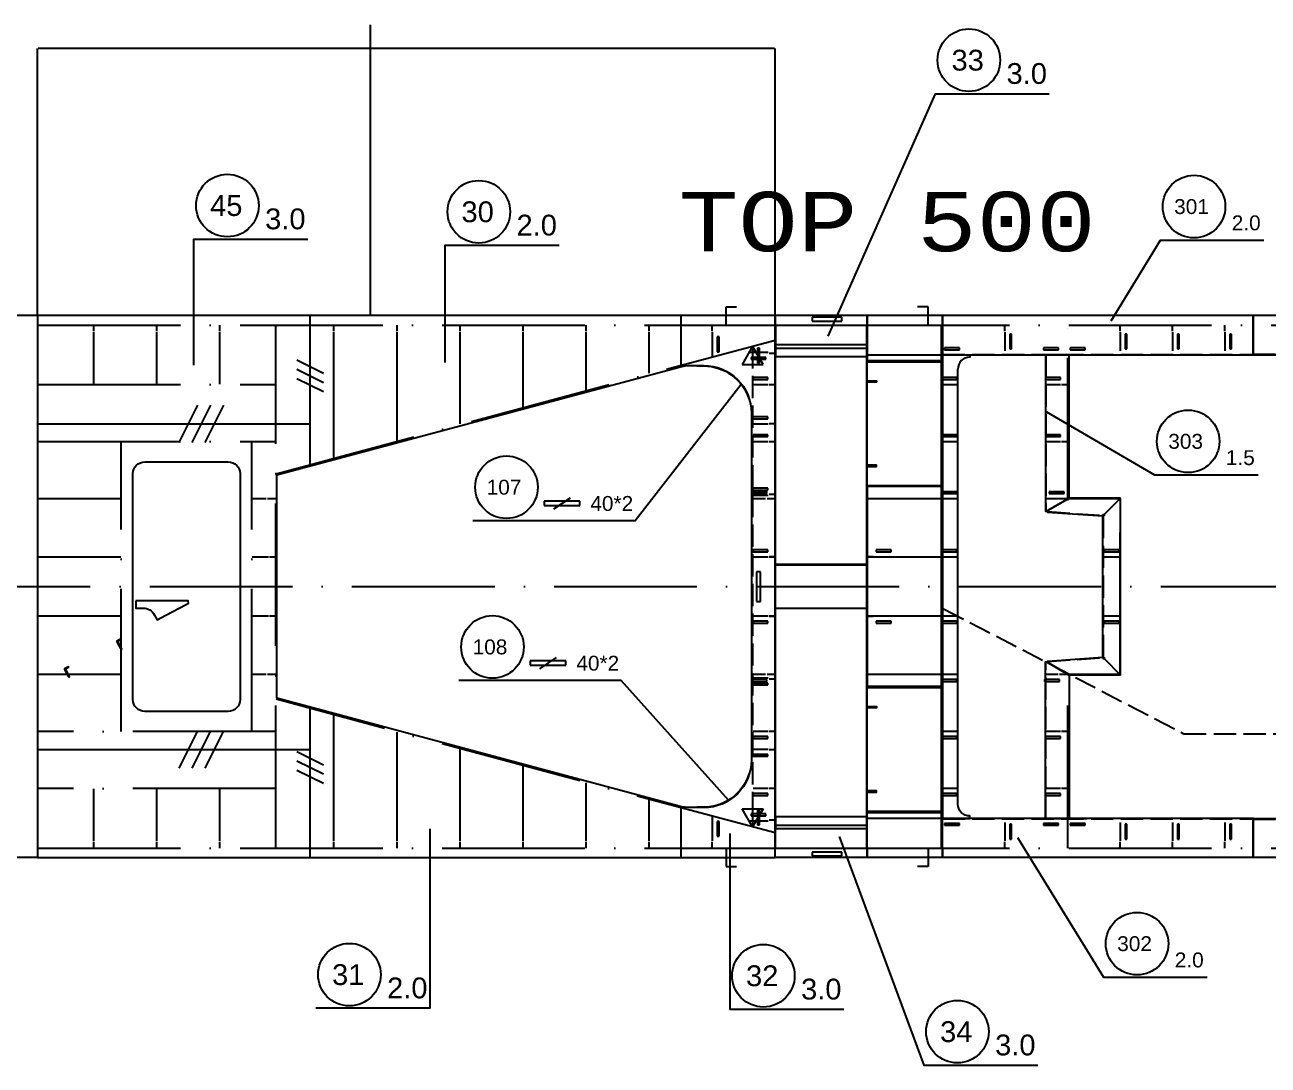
# Model space of a CAD drawing. Header units: inches. Extents: x -15552 to 42302, y -14825 to 18289.
# Drawn here: x -7043 to -1815, y 13913 to 18289 of the extents above; entities that cross this region are included whole.
import ezdxf

# ---------------------------------------------------------------- set-up
doc = ezdxf.new("R2010")
doc.units = ezdxf.units.IN
doc.header["$MEASUREMENT"] = 0
for name, pattern in [('Dashed', [10, 7.5, -2.5]), ('Dashed_dotted', [34, 24, -5, 0, -5]), ('Short_dashed', [5, 3.75, -1.25])]:
    doc.linetypes.add(name, pattern=pattern)
doc.layers.get('0').update_dxf_attribs({"linetype": 'CONTINUOUS'})
doc.layers.get('Defpoints').update_dxf_attribs({"linetype": 'CONTINUOUS'})
doc.styles.add('Style_ARIAL', font='ARIAL')
doc.styles.add('Style_Courier_New', font='Courier New')
doc.dimstyles.new('ISO-25', dxfattribs={"dimtxt": 2.5, "dimasz": 2.5, "dimexe": 0.18, "dimexo": 0.625, "dimgap": 0.09, "dimtad": 1, "dimtih": 1, "dimtoh": 1, "dimdec": 4, "dimzin": 0, "dimdsep": 46, "dimtxsty": 'STANDARD', "dimcen": 0.09, "dimdle": 0.38, "dimadec": 0, "dimazin": 0, "dimtfac": 1, "dimtdec": 4, "dimtofl": 0, "dimtmove": 0, "dimatfit": 3, "dimfxl": 1, "dimtolj": 1, "dimtzin": 0, "dimarcsym": 0})

# ---------------------------------------------------------------- blocks, each defined once
blk = doc.blocks.new('*D0')
at = {"color": 0, "lineweight": -2, "ltscale": 25}
for p, q in [((-6990.050595, 17066.339448), (-7484.547211, 17066.339448)), ((-7484.367211, 17063.839448), (-7484.367211, 15927.679677)), ((-7484.367211, 14788.839906), (-7484.367211, 15924.999677)), ((-6990.050595, 14786.339906), (-7484.547211, 14786.339906))]:
    blk.add_line(p, q, dxfattribs=at)
at = {"color": 0}
for points in [[(-7483.950544, 17063.839448), (-7484.783878, 17063.839448), (-7484.367211, 17066.339448)], [(-7484.783878, 14788.839906), (-7483.950544, 14788.839906), (-7484.367211, 14786.339906)]]:
    blk.add_solid(points, dxfattribs=at)
at = {"layer": 'Defpoints', "color": 0}
for p in [(-7484.367211, 17066.339448), (-6989.425595, 17066.339448), (-6989.425595, 14786.339906)]:
    blk.add_point(p, dxfattribs=at)
at = {"color": 0, "insert": (-7484.367211, 15926.339677), "char_height": 2.5, "attachment_point": 5}
blk.add_mtext('\\A1;2279.9995', dxfattribs=at)
blk = doc.blocks.new('*D1')
at = {"color": 0, "lineweight": -2, "ltscale": 25}
for p, q in [((-6989.425595, 17066.964448), (-6989.425595, 18189.531228)), ((-3890.425656, 18189.351228), (-6986.925595, 18189.351228)), ((-3887.925656, 17066.964448), (-3887.925656, 18189.531228))]:
    blk.add_line(p, q, dxfattribs=at)
at = {"color": 0}
for points in [[(-6986.925595, 18189.767895), (-6986.925595, 18188.934561), (-6989.425595, 18189.351228)], [(-3890.425656, 18188.934561), (-3890.425656, 18189.767895), (-3887.925656, 18189.351228)]]:
    blk.add_solid(points, dxfattribs=at)
at = {"layer": 'Defpoints', "color": 0}
for p in [(-6989.425595, 18189.351228), (-6989.425595, 17066.339448), (-3887.925656, 17066.339448)]:
    blk.add_point(p, dxfattribs=at)
at = {"color": 0, "insert": (-5438.675625, 18190.691228), "char_height": 2.5, "attachment_point": 5}
blk.add_mtext('\\A1;3101.4999', dxfattribs=at)

msp = doc.modelspace()

# ---------------------------------------------------------------- linework, layer by layer
at = {"color": 7, "ltscale": 25}
msp.add_line((-5589.425595, 17066.339448), (-5589.425595, 18289.351228), dxfattribs=at)
at = {"color": 1, "ltscale": 25}
for p, q in [((-4094.217618, 17026.927522), (-4094.217618, 17103.248933)), ((-4094.217618, 17103.248933), (-4050.186093, 17103.248933)), ((-3245.133908, 17103.248933), (-3289.165433, 17103.248933)), ((-3245.133908, 17026.927522), (-3245.133908, 17103.248933)), ((-3607.175763, 17059.152558), (-3732.175763, 17059.152558)), ((-3732.175763, 17059.152558), (-3732.175763, 17043.527558)), ((-3732.175763, 17043.527558), (-3607.175763, 17043.527558)), ((-3607.175763, 17043.527558), (-3607.175763, 17059.152558)), ((-4152.925809, 17026.340058), (-3186.425717, 17026.340058)), ((-3982.925732, 16937.417939), (-4026.957257, 16861.098054)), ((-3938.894589, 16861.098054), (-3982.925732, 16937.417939)), ((-4026.957257, 16861.098054), (-3938.894589, 16861.098054)), ((-4708.787472, 16285.689119), (-4859.080823, 16285.689119)), ((-4859.080823, 16285.689119), (-4859.080823, 16266.902497)), ((-4859.080823, 16266.902497), (-4708.787472, 16266.902497)), ((-4819.159253, 16252.812532), (-4748.709042, 16299.779084)), ((-4708.787472, 16266.902497), (-4708.787472, 16285.689119)), ((-3950.113232, 15988.840058), (-3965.738232, 15988.840058)), ((-3965.738232, 15988.840058), (-3965.738232, 15863.840058)), ((-3950.113232, 15863.840058), (-3950.113232, 15988.840058)), ((-3965.738232, 15863.840058), (-3950.113232, 15863.840058)), ((-6652.892048, 15696.192506), (-6654.660733, 15695.258668)), ((-6654.660733, 15695.258668), (-6652.892048, 15696.192506)), ((-6654.660733, 15695.258668), (-6652.793057, 15691.721681)), ((-6652.793057, 15691.721681), (-6654.660733, 15695.258668)), ((-6651.024373, 15692.655519), (-6652.892048, 15696.192506)), ((-6652.892048, 15696.192506), (-6651.024373, 15692.655519)), ((-6651.024373, 15692.655519), (-6652.793057, 15691.721681)), ((-6652.793057, 15691.721681), (-6651.024373, 15692.655519)), ((-6652.793057, 15691.721681), (-6639.252408, 15666.076997)), ((-6639.252408, 15666.076997), (-6652.793057, 15691.721681)), ((-6637.483914, 15667.010835), (-6651.024373, 15692.655519)), ((-6651.024373, 15692.655519), (-6637.483914, 15667.010835)), ((-6639.252408, 15666.076997), (-6637.483914, 15667.010835)), ((-6637.483914, 15667.010835), (-6639.252408, 15666.076997)), ((-6639.252408, 15666.076997), (-6636.918004, 15661.655763)), ((-6636.918004, 15661.655763), (-6639.252408, 15666.076997)), ((-6635.14951, 15662.589601), (-6637.483914, 15667.010835)), ((-6637.483914, 15667.010835), (-6635.14951, 15662.589601)), ((-6636.918004, 15661.655763), (-6635.14951, 15662.589601)), ((-6635.14951, 15662.589601), (-6636.918004, 15661.655763)), ((-6872.838338, 15579.754213), (-6874.605496, 15578.817323)), ((-6874.605496, 15578.817323), (-6872.838338, 15579.754213)), ((-6874.605496, 15578.817323), (-6872.73248, 15575.283387)), ((-6872.73248, 15575.283387), (-6874.605496, 15578.817323)), ((-6870.965321, 15576.220277), (-6872.838338, 15579.754213)), ((-6872.838338, 15579.754213), (-6870.965321, 15576.220277)), ((-4767.662747, 15613.832429), (-4917.956097, 15613.832429)), ((-4917.956097, 15613.832429), (-4917.956097, 15595.045808)), ((-4917.956097, 15595.045808), (-4767.662747, 15595.045808)), ((-4878.034527, 15580.955842), (-4807.584317, 15627.922395)), ((-4767.662747, 15595.045808), (-4767.662747, 15613.832429)), ((-6870.965321, 15576.220277), (-6872.73248, 15575.283387)), ((-6872.73248, 15575.283387), (-6870.965321, 15576.220277)), ((-6872.73248, 15575.283387), (-6859.151967, 15549.660066)), ((-6859.151967, 15549.660066), (-6872.73248, 15575.283387)), ((-6857.384808, 15550.596192), (-6870.965321, 15576.220277)), ((-6870.965321, 15576.220277), (-6857.384808, 15550.596192)), ((-6859.151967, 15549.660066), (-6857.384808, 15550.596192)), ((-6857.384808, 15550.596192), (-6859.151967, 15549.660066)), ((-6859.151967, 15549.660066), (-6856.810506, 15545.241883)), ((-6856.810506, 15545.241883), (-6859.151967, 15549.660066)), ((-6855.043538, 15546.178773), (-6857.384808, 15550.596192)), ((-6857.384808, 15550.596192), (-6855.043538, 15546.178773)), ((-6856.810506, 15545.241883), (-6855.043538, 15546.178773)), ((-6855.043538, 15546.178773), (-6856.810506, 15545.241883)), ((-3982.925732, 14915.259889), (-4026.957257, 14991.5813)), ((-4026.957257, 14991.5813), (-3938.894589, 14991.5813)), ((-3938.894589, 14991.5813), (-3982.925732, 14915.259889)), ((-4152.925809, 14826.339296), (-3186.425717, 14826.339296)), ((-4094.217618, 14825.752595), (-4094.217618, 14749.431184)), ((-3607.175763, 14809.151796), (-3732.175763, 14809.151796)), ((-3732.175763, 14809.151796), (-3732.175763, 14793.526796)), ((-3732.175763, 14793.526796), (-3607.175763, 14793.526796)), ((-3607.175763, 14793.526796), (-3607.175763, 14809.151796)), ((-3245.133908, 14825.753358), (-3245.133908, 14749.431947)), ((-4094.217618, 14749.431184), (-4050.186093, 14749.431184)), ((-3245.133908, 14749.431947), (-3289.165051, 14749.431947))]:
    msp.add_line(p, q, dxfattribs=at)
at = {"color": 3, "ltscale": 25}
for p, q in [((-6989.425595, 17066.339448), (-6989.425595, 14786.339906)), ((-3887.925656, 17066.339448), (-6989.425595, 17066.339448)), ((-5842.92577, 16433.85196), (-5842.92577, 17066.339448)), ((-4282.925732, 16851.64676), (-4282.925732, 17066.339448)), ((-3887.925656, 14786.339906), (-3887.925656, 17066.339448)), ((-3501.42587, 17066.339448), (-3887.925656, 17066.339448)), ((-3501.42587, 17066.339448), (-3501.42587, 16876.340058)), ((-3184.925778, 17066.339448), (-3501.42587, 17066.339448)), ((-3184.925778, 17066.339448), (-3184.925778, 16907.339814)), ((-1877.925809, 17066.339448), (-3184.925778, 17066.339448)), ((-1877.925809, 17066.339448), (-1877.925809, 16908.339265)), ((-1457.926114, 17066.339448), (-1877.925809, 17066.339448)), ((-1877.925809, 16907.339814), (-1877.925809, 17066.339448)), ((-3887.925656, 14826.339296), (-3887.925656, 17026.340058)), ((-3886.425717, 14826.339296), (-3886.425717, 17026.340058)), ((-3502.925809, 14826.339296), (-3502.925809, 17026.340058)), ((-3501.42587, 14826.339296), (-3501.42587, 17026.340058)), ((-3187.925656, 14826.340058), (-3187.925656, 17026.340058)), ((-3184.925778, 14826.340058), (-3184.925778, 17026.340058)), ((-3913.425763, 16908.340791), (-3887.925656, 16908.340791)), ((-3886.425717, 16929.339936), (-3502.925809, 16929.339936)), ((-3184.925778, 16901.340058), (-3184.925778, 14951.340058)), ((-2651.42587, 16901.340058), (-2746.925671, 16901.340058)), ((-2651.42587, 16298.340181), (-2651.42587, 16901.340058)), ((-5898.624165, 16880.183747), (-5787.227185, 16824.48459)), ((-5898.624165, 16841.19449), (-5787.227185, 16785.495332)), ((-3501.42587, 16876.340058), (-3187.925656, 16876.340058)), ((-3119.925625, 15011.339906), (-3119.925625, 16841.339448)), ((-5898.624165, 16802.205232), (-5787.227185, 16746.506074)), ((-6317.181142, 16689.616731), (-6395.459111, 16533.060029)), ((-6262.386639, 16689.616731), (-6340.664418, 16533.060029)), ((-6207.592137, 16689.616731), (-6285.869916, 16533.060029)), ((-6989.425595, 16611.339143), (-5842.92577, 16611.339143)), ((-3887.925656, 16611.339143), (-3913.425763, 16611.339143)), ((-3887.925656, 16314.342073), (-3913.425763, 16314.342073)), ((-3501.42587, 16347.339204), (-3501.42587, 15505.339387)), ((-3187.925656, 16347.339204), (-3501.42587, 16347.339204)), ((-3187.925656, 15505.339387), (-3187.925656, 16347.339204)), ((-3187.925656, 15506.339601), (-3187.925656, 16346.339753)), ((-2746.925671, 16243.202546), (-2651.42587, 16298.340181)), ((-2651.42587, 16298.340181), (-2742.111142, 16245.981172)), ((-2435.92561, 16298.340181), (-2651.42587, 16298.340181)), ((-2505.318387, 16228.94626), (-2435.92561, 16298.340181)), ((-2435.92561, 16298.340181), (-2504.925854, 16229.339936)), ((-2435.92561, 15554.339936), (-2435.92561, 16298.340181)), ((-2742.111142, 16245.981172), (-2742.095502, 16245.981172)), ((-2510.52583, 16229.321626), (-2505.318387, 16228.94626)), ((-2504.925854, 16229.339936), (-2504.925854, 16223.340181)), ((-3887.925656, 16051.340058), (-3913.425763, 16051.340058)), ((-3475.925763, 16051.340058), (-3501.42587, 16051.340058)), ((-3913.425763, 15801.339296), (-3887.925656, 15801.339296)), ((-3501.42587, 15801.339296), (-3475.925763, 15801.339296)), ((-2746.925671, 15609.476808), (-2651.42587, 15554.339173)), ((-2742.111142, 15606.697419), (-2742.095502, 15606.698945)), ((-2651.42587, 15554.339173), (-2742.111142, 15606.697419)), ((-2510.52583, 15623.357728), (-2505.318387, 15623.732331)), ((-2505.318387, 15623.732331), (-2435.92561, 15554.339173)), ((-2504.925854, 15629.339936), (-2504.925854, 15623.340181)), ((-2504.925854, 15623.340181), (-2435.92561, 15554.339936)), ((-3913.425763, 15538.337281), (-3887.925656, 15538.337281)), ((-2435.92561, 15554.339173), (-2651.42587, 15554.339173)), ((-2651.42587, 15554.339173), (-2651.42587, 14951.339296)), ((-3501.42587, 15505.339387), (-3187.925656, 15505.339387)), ((-5842.92577, 14786.339906), (-5842.92577, 15418.826631)), ((-6317.181142, 15319.617036), (-6395.459111, 15163.06186)), ((-6262.386639, 15319.617036), (-6340.664418, 15163.06186)), ((-6207.592137, 15319.617036), (-6285.869916, 15163.06186)), ((-6989.425595, 15241.339448), (-5842.92577, 15241.339448)), ((-5898.624165, 15232.670167), (-5787.227185, 15176.971772)), ((-3913.425763, 15241.339448), (-3887.925656, 15241.339448)), ((-5898.624165, 15193.681672), (-5787.227185, 15137.983277)), ((-5898.624165, 15154.692414), (-5787.227185, 15098.99402)), ((-4282.925732, 14786.339906), (-4282.925732, 15001.033357)), ((-3501.42587, 14786.339906), (-3501.42587, 14976.339296)), ((-3501.42587, 14976.339296), (-3187.925656, 14976.339296)), ((-2651.42587, 14951.339296), (-2746.925671, 14951.339296)), ((-3887.925656, 14944.338563), (-3913.425763, 14944.338563)), ((-3886.425717, 14923.339418), (-3502.925809, 14923.339418)), ((-3184.925778, 14786.339906), (-3184.925778, 14945.340303)), ((-1877.925809, 14945.340303), (-1877.925809, 14786.339906)), ((-1877.925809, 14786.339906), (-1877.925809, 14944.339326)), ((-6989.425595, 14786.339906), (-3887.925656, 14786.339906)), ((-3501.42587, 14786.339906), (-3887.925656, 14786.339906)), ((-3184.925778, 14786.339906), (-3501.42587, 14786.339906)), ((-1877.925809, 14786.339906), (-3184.925778, 14786.339906)), ((-1457.926114, 14786.339906), (-1877.925809, 14786.339906))]:
    msp.add_line(p, q, dxfattribs=at)
at = {"color": 3, "linetype": 'Dashed_dotted', "ltscale": 25}
for p, q in [((-6987.925656, 14786.339906), (-6987.925656, 17066.339448)), ((-6987.925656, 17026.340058), (-3886.425717, 17026.340058)), ((-6752.925618, 17000.83957), (-6752.925618, 17026.340058)), ((-6752.925618, 16777.839997), (-6752.925618, 16996.339753)), ((-6487.925656, 17000.83957), (-6487.925656, 17026.340058)), ((-6487.925656, 16777.839997), (-6487.925656, 16996.339753)), ((-6222.925694, 17000.83957), (-6222.925694, 17026.340058)), ((-6222.925694, 16777.839997), (-6222.925694, 16996.339753)), ((-5987.925656, 14826.339296), (-5987.925656, 17026.340058)), ((-5742.92577, 17000.83957), (-5742.92577, 17026.340058)), ((-5742.92577, 16468.396333), (-5742.92577, 16996.339753)), ((-5477.925809, 17000.83957), (-5477.925809, 17026.340058)), ((-5477.925809, 16539.403108), (-5477.925809, 16996.339753)), ((-5212.925656, 17000.83957), (-5212.925656, 17026.340058)), ((-5212.925656, 16610.409883), (-5212.925656, 16996.339753)), ((-4947.925885, 17000.83957), (-4947.925885, 17026.340058)), ((-4947.925885, 16681.416658), (-4947.925885, 16996.339753)), ((-4682.925732, 17000.83957), (-4682.925732, 17026.340058)), ((-4682.925732, 16752.423432), (-4682.925732, 16996.339753)), ((-4417.92558, 17000.83957), (-4417.92558, 17026.340058)), ((-4417.92558, 16823.430207), (-4417.92558, 16996.339753)), ((-4152.925809, 17000.83957), (-4152.925809, 17026.340058)), ((-3502.925809, 17026.340058), (512.074344, 17026.340058)), ((-2922.925885, 17000.83957), (-2922.925885, 17026.340058)), ((-2657.925732, 16288.33957), (-2657.925732, 17026.340058)), ((-2437.925656, 17000.83957), (-2437.925656, 17026.340058)), ((-2217.925961, 17000.83957), (-2217.925961, 17026.340058)), ((-1997.925503, 17000.83957), (-1997.925503, 17026.340058)), ((-5986.425717, 16400.580171), (-3887.925656, 16962.874177)), ((-3501.42587, 16901.340058), (-3187.925656, 16901.340058)), ((-6987.925656, 16776.340058), (-5987.925656, 16776.340058)), ((-3913.425763, 16776.340058), (-3887.925656, 16776.340058)), ((-2683.425839, 16776.340058), (-2657.925732, 16776.340058)), ((-6987.925656, 16536.339143), (-5987.925656, 16536.339143)), ((-6637.925656, 15316.339448), (-6637.925656, 16536.339143)), ((-6087.925656, 15316.339448), (-6087.925656, 16536.339143)), ((-3913.425763, 16536.339143), (-3887.925656, 16536.339143)), ((-2683.425839, 16536.339143), (-2657.925732, 16536.339143)), ((-6987.925656, 16296.339753), (-6639.425595, 16296.339753)), ((-6086.425717, 16296.339753), (-6027.925618, 16296.339753)), ((-6021.925671, 16296.339753), (-5987.925656, 16296.339753)), ((-3921.925671, 16296.339753), (-3887.925656, 16296.339753)), ((-3501.42587, 16296.339753), (-3187.925656, 16296.339753)), ((-2656.425793, 16296.339753), (-2437.925656, 16296.339753)), ((-2437.925656, 15554.339173), (-2437.925656, 16298.340181)), ((-6987.925656, 16051.340058), (-6639.425595, 16051.340058)), ((-6086.425717, 16051.340058), (-6017.92577, 16051.340058)), ((-6013.425763, 16051.340058), (-5987.925656, 16051.340058)), ((-3913.425763, 16051.340058), (-3887.925656, 16051.340058)), ((-3501.42587, 16051.340058), (-3187.925656, 16051.340058)), ((-6639.425595, 15801.339296), (-6987.925656, 15801.339296)), ((-6017.92577, 15801.339296), (-6086.425717, 15801.339296)), ((-5987.925656, 15801.339296), (-6013.425763, 15801.339296)), ((-3887.925656, 15801.339296), (-3913.425763, 15801.339296)), ((-3187.925656, 15801.339296), (-3501.42587, 15801.339296)), ((-6639.425595, 15556.339601), (-6987.925656, 15556.339601)), ((-6027.925618, 15556.339601), (-6086.425717, 15556.339601)), ((-5987.925656, 15556.339601), (-6021.925671, 15556.339601)), ((-3887.925656, 15556.339601), (-3921.925671, 15556.339601)), ((-3187.925656, 15556.339601), (-3501.42587, 15556.339601)), ((-2657.925732, 15556.339601), (-2691.925748, 15556.339601)), ((-2657.925732, 14826.339296), (-2657.925732, 15561.339906)), ((-2437.925656, 15556.339601), (-2656.425793, 15556.339601)), ((-3887.925656, 14889.804414), (-5986.425717, 15452.099183)), ((-5742.92577, 14856.339601), (-5742.92577, 15384.283021)), ((-5987.925656, 15316.339448), (-6987.925656, 15316.339448)), ((-3887.925656, 15316.339448), (-3913.425763, 15316.339448)), ((-2657.925732, 15316.339448), (-2683.425839, 15316.339448)), ((-5477.925809, 14856.339601), (-5477.925809, 15313.276246)), ((-5212.925656, 14856.339601), (-5212.925656, 15242.268708)), ((-4947.925885, 14856.339601), (-4947.925885, 15171.261933)), ((-5987.925656, 15076.339296), (-6987.925656, 15076.339296)), ((-6752.925618, 14856.339601), (-6752.925618, 15074.839357)), ((-6487.925656, 14856.339601), (-6487.925656, 15074.839357)), ((-6222.925694, 14856.339601), (-6222.925694, 15074.839357)), ((-4682.925732, 14856.339601), (-4682.925732, 15100.255159)), ((-3887.925656, 15076.339296), (-3913.425763, 15076.339296)), ((-2657.925732, 15076.339296), (-2683.425839, 15076.339296)), ((-4417.92558, 14856.339601), (-4417.92558, 15029.248384)), ((-3187.925656, 14951.340058), (-3501.42587, 14951.340058)), ((-6752.925618, 14826.339296), (-6752.925618, 14851.839784)), ((-6487.925656, 14826.339296), (-6487.925656, 14851.839784)), ((-6222.925694, 14826.339296), (-6222.925694, 14851.839784)), ((-5742.92577, 14826.339296), (-5742.92577, 14851.839784)), ((-5477.925809, 14826.339296), (-5477.925809, 14851.839784)), ((-5212.925656, 14826.339296), (-5212.925656, 14851.839784)), ((-4947.925885, 14826.339296), (-4947.925885, 14851.839784)), ((-4682.925732, 14826.339296), (-4682.925732, 14851.839784)), ((-4417.92558, 14826.339296), (-4417.92558, 14851.839784)), ((-4152.925809, 14826.339296), (-4152.925809, 14851.839784)), ((-2922.925885, 14826.339296), (-2922.925885, 14851.839784)), ((-2437.925656, 14826.339296), (-2437.925656, 14851.839784)), ((-2217.925961, 14826.339296), (-2217.925961, 14851.839784)), ((-1997.925503, 14826.339296), (-1997.925503, 14851.839784)), ((-6987.925656, 14826.339296), (-3886.425717, 14826.339296)), ((-3502.925809, 14826.339296), (512.074344, 14826.339296))]:
    msp.add_line(p, q, dxfattribs=at)
at = {"color": 2, "linetype": 'Dashed', "ltscale": 25}
for p, q in [((-4152.925809, 16996.339753), (-4152.925809, 16894.339326)), ((-2922.925885, 16996.339753), (-2922.925885, 16918.339875)), ((-2437.925656, 16996.339753), (-2437.925656, 16918.339875)), ((-2217.925961, 16996.339753), (-2217.925961, 16918.339875)), ((-1997.925503, 16996.339753), (-1997.925503, 16918.339875)), ((-3982.925732, 16937.439302), (-3982.925732, 16857.438996)), ((-3184.925778, 16901.340058), (-3104.925854, 16901.340058)), ((-2768.025906, 16901.340058), (-2688.025983, 16901.340058)), ((-2656.425793, 16901.340058), (-2576.42587, 16901.340058)), ((-3980.925686, 16776.340058), (-3917.92558, 16776.340058)), ((-3184.925778, 16776.340058), (-3124.925931, 16776.340058)), ((-2750.925763, 16776.340058), (-2687.925656, 16776.340058)), ((-3980.925686, 16536.339143), (-3917.92558, 16536.339143)), ((-3184.925778, 16536.340669), (-3124.925931, 16536.340669)), ((-2750.925763, 16536.339143), (-2687.925656, 16536.339143)), ((-3980.925686, 16296.339753), (-3927.925809, 16296.339753)), ((-3184.925778, 16296.339753), (-3124.925931, 16296.339753)), ((-2749.925931, 16296.339753), (-2657.925732, 16296.339753)), ((-3980.925686, 16051.340058), (-3917.92558, 16051.340058)), ((-3184.925778, 16051.340058), (-3124.925931, 16051.340058)), ((-2508.925946, 16051.340058), (-2437.925656, 16051.340058)), ((-3917.92558, 15801.339296), (-3980.925686, 15801.339296)), ((-3124.925931, 15801.340058), (-3184.925778, 15801.340058)), ((-2437.925656, 15801.340058), (-2508.925946, 15801.340058)), ((-3927.925809, 15556.339601), (-3980.925686, 15556.339601)), ((-3124.925931, 15556.340364), (-3184.925778, 15556.340364)), ((-2697.925885, 15556.339601), (-2749.925931, 15556.339601)), ((-3917.92558, 15316.339448), (-3980.925686, 15316.339448)), ((-3124.925931, 15316.340211), (-3184.925778, 15316.340211)), ((-2687.925656, 15316.339448), (-2750.925763, 15316.339448)), ((-3917.92558, 15076.339296), (-3980.925686, 15076.339296)), ((-3124.925931, 15076.340058), (-3184.925778, 15076.340058)), ((-2687.925656, 15076.339296), (-2750.925763, 15076.339296)), ((-4152.925809, 14958.339265), (-4152.925809, 14856.339601)), ((-3982.925732, 14995.239595), (-3982.925732, 14915.239289)), ((-3184.925778, 14951.340058), (-3104.925854, 14951.340058)), ((-2768.025906, 14951.340058), (-2688.025983, 14951.340058)), ((-2656.425793, 14951.340058), (-2576.42587, 14951.340058)), ((-2922.925885, 14934.339479), (-2922.925885, 14856.339601)), ((-2437.925656, 14934.339479), (-2437.925656, 14856.339601)), ((-2217.925961, 14934.339479), (-2217.925961, 14856.339601)), ((-1997.925503, 14934.339479), (-1997.925503, 14856.339601))]:
    msp.add_line(p, q, dxfattribs=at)
at = {"color": 2, "ltscale": 25}
for p, q in [((-4124.011929, 16976.649812), (-4131.839688, 16976.649812)), ((-4131.839688, 16976.649812), (-4131.839688, 16914.027742)), ((-4124.011929, 16914.027742), (-4124.011929, 16976.649812)), ((-2894.012005, 16988.650849), (-2901.839764, 16988.650849)), ((-2901.839764, 16988.650849), (-2901.839764, 16926.028779)), ((-2894.012005, 16926.028779), (-2894.012005, 16988.650849)), ((-2409.011777, 16988.650849), (-2416.839535, 16988.650849)), ((-2416.839535, 16988.650849), (-2416.839535, 16926.028779)), ((-2409.011777, 16926.028779), (-2409.011777, 16988.650849)), ((-2189.012082, 16988.650849), (-2196.839841, 16988.650849)), ((-2196.839841, 16988.650849), (-2196.839841, 16926.028779)), ((-2189.012082, 16926.028779), (-2189.012082, 16988.650849)), ((-1969.011624, 16988.650849), (-1976.839383, 16988.650849)), ((-1976.839383, 16988.650849), (-1976.839383, 16926.028779)), ((-1969.011624, 16926.028779), (-1969.011624, 16988.650849)), ((-4131.839688, 16914.027742), (-4124.011929, 16914.027742)), ((-3918.025906, 16911.339143), (-3998.02583, 16911.339143)), ((-3989.337094, 16890.253022), (-3989.337094, 16882.425264)), ((-3926.714642, 16890.253022), (-3989.337094, 16890.253022)), ((-3954.011853, 16928.750947), (-3961.839612, 16928.750947)), ((-3961.839612, 16928.750947), (-3961.839612, 16866.128877)), ((-3954.011853, 16866.128877), (-3954.011853, 16928.750947)), ((-3926.714642, 16882.425264), (-3926.714642, 16890.253022)), ((-3113.614209, 16930.253938), (-3176.236661, 16930.253938)), ((-3176.236661, 16930.253938), (-3176.236661, 16922.426179)), ((-3176.236661, 16922.426179), (-3113.614209, 16922.426179)), ((-3113.614209, 16922.426179), (-3113.614209, 16930.253938)), ((-2901.839764, 16926.028779), (-2894.012005, 16926.028779)), ((-2696.714337, 16930.253938), (-2759.336789, 16930.253938)), ((-2759.336789, 16930.253938), (-2759.336789, 16922.426179)), ((-2759.336789, 16922.426179), (-2696.714337, 16922.426179)), ((-2696.714337, 16922.426179), (-2696.714337, 16930.253938)), ((-2585.114224, 16930.253938), (-2647.736676, 16930.253938)), ((-2647.736676, 16930.253938), (-2647.736676, 16922.426179)), ((-2647.736676, 16922.426179), (-2585.114224, 16922.426179)), ((-2585.114224, 16922.426179), (-2585.114224, 16930.253938)), ((-2416.839535, 16926.028779), (-2409.011777, 16926.028779)), ((-2196.839841, 16926.028779), (-2189.012082, 16926.028779)), ((-1976.839383, 16926.028779), (-1969.011624, 16926.028779)), ((-3989.337094, 16882.425264), (-3926.714642, 16882.425264)), ((-3961.839612, 16866.128877), (-3954.011853, 16866.128877)), ((-3918.114407, 16805.253938), (-3980.736859, 16805.253938)), ((-3980.736859, 16805.253938), (-3980.736859, 16797.426179)), ((-3980.736859, 16797.426179), (-3918.114407, 16797.426179)), ((-3918.114407, 16797.426179), (-3918.114407, 16805.253938)), ((-3124.61427, 16805.253938), (-3187.236722, 16805.253938)), ((-3187.236722, 16805.253938), (-3187.236722, 16797.426179)), ((-3187.236722, 16797.426179), (-3124.61427, 16797.426179)), ((-3123.614438, 16805.253938), (-3186.236889, 16805.253938)), ((-3186.236889, 16805.253938), (-3186.236889, 16797.426179)), ((-3186.236889, 16797.426179), (-3123.614438, 16797.426179)), ((-3124.61427, 16797.426179), (-3124.61427, 16805.253938)), ((-3123.614438, 16797.426179), (-3123.614438, 16805.253938)), ((-2688.114483, 16805.253938), (-2750.736935, 16805.253938)), ((-2750.736935, 16805.253938), (-2750.736935, 16797.426179)), ((-2750.736935, 16797.426179), (-2688.114483, 16797.426179)), ((-2688.114483, 16797.426179), (-2688.114483, 16805.253938)), ((-3184.925778, 16776.340058), (-3126.925595, 16776.340058)), ((-3919.114239, 16640.253022), (-3981.736691, 16640.253022)), ((-3981.736691, 16640.253022), (-3981.736691, 16632.425264)), ((-3981.736691, 16632.425264), (-3919.114239, 16632.425264)), ((-3919.114239, 16632.425264), (-3919.114239, 16640.253022)), ((-3982.925732, 16611.339143), (-3917.92558, 16611.339143)), ((-3918.114407, 16565.253022), (-3980.736859, 16565.253022)), ((-3980.736859, 16565.253022), (-3980.736859, 16557.425264)), ((-3980.736859, 16557.425264), (-3918.114407, 16557.425264)), ((-3918.114407, 16557.425264), (-3918.114407, 16565.253022)), ((-3123.614438, 16565.254548), (-3186.236889, 16565.254548)), ((-3186.236889, 16565.254548), (-3186.236889, 16557.426789)), ((-3186.236889, 16557.426789), (-3123.614438, 16557.426789)), ((-3123.614438, 16557.426789), (-3123.614438, 16565.254548)), ((-2688.114483, 16565.253022), (-2750.736935, 16565.253022)), ((-2750.736935, 16565.253022), (-2750.736935, 16557.425264)), ((-2750.736935, 16557.425264), (-2688.114483, 16557.425264)), ((-2688.114483, 16557.425264), (-2688.114483, 16565.253022)), ((-3923.114331, 16325.253633), (-3985.736783, 16325.253633)), ((-3985.736783, 16325.253633), (-3985.736783, 16317.425874)), ((-3985.736783, 16317.425874), (-3923.114331, 16317.425874)), ((-3982.925732, 16311.339143), (-3917.933209, 16311.339143)), ((-3919.118436, 16340.253022), (-3981.740887, 16340.253022)), ((-3981.740887, 16340.253022), (-3981.740887, 16332.425264)), ((-3981.740887, 16332.425264), (-3919.118436, 16332.425264)), ((-3923.114331, 16317.425874), (-3923.114331, 16325.253633)), ((-3919.118436, 16332.425264), (-3919.118436, 16340.253022)), ((-3124.61427, 16325.253633), (-3187.236722, 16325.253633)), ((-3187.236722, 16325.253633), (-3187.236722, 16317.425874)), ((-3187.236722, 16317.425874), (-3124.61427, 16317.425874)), ((-3123.614438, 16325.253633), (-3186.236889, 16325.253633)), ((-3186.236889, 16325.253633), (-3186.236889, 16317.425874)), ((-3186.236889, 16317.425874), (-3123.614438, 16317.425874)), ((-3124.61427, 16317.425874), (-3124.61427, 16325.253633)), ((-3123.614438, 16317.425874), (-3123.614438, 16325.253633)), ((-2672.614224, 16325.253633), (-2735.236676, 16325.253633)), ((-2735.236676, 16325.253633), (-2735.236676, 16317.425874)), ((-2735.236676, 16317.425874), (-2672.614224, 16317.425874)), ((-2672.614224, 16317.425874), (-2672.614224, 16325.253633)), ((-3184.925778, 16296.339753), (-3126.925595, 16296.339753)), ((-3982.925732, 16051.340058), (-3917.92558, 16051.340058)), ((-3919.114239, 16080.253938), (-3981.736691, 16080.253938)), ((-3981.736691, 16080.253938), (-3981.736691, 16072.426179)), ((-3981.736691, 16072.426179), (-3919.114239, 16072.426179)), ((-3918.114407, 16080.253938), (-3980.736859, 16080.253938)), ((-3980.736859, 16080.253938), (-3980.736859, 16072.426179)), ((-3980.736859, 16072.426179), (-3918.114407, 16072.426179)), ((-3919.114239, 16072.426179), (-3919.114239, 16080.253938)), ((-3918.114407, 16072.426179), (-3918.114407, 16080.253938)), ((-3471.425564, 16051.340058), (-3391.425641, 16051.340058)), ((-3400.114377, 16080.253938), (-3462.736828, 16080.253938)), ((-3462.736828, 16080.253938), (-3462.736828, 16072.426179)), ((-3462.736828, 16072.426179), (-3400.114377, 16072.426179)), ((-3400.114377, 16072.426179), (-3400.114377, 16080.253938)), ((-3123.614438, 16080.253938), (-3186.236889, 16080.253938)), ((-3186.236889, 16080.253938), (-3186.236889, 16072.426179)), ((-3186.236889, 16072.426179), (-3123.614438, 16072.426179)), ((-3123.614438, 16072.426179), (-3123.614438, 16080.253938)), ((-2442.114194, 16080.253938), (-2504.736645, 16080.253938)), ((-2504.736645, 16080.253938), (-2504.736645, 16072.426179)), ((-2504.736645, 16072.426179), (-2442.114194, 16072.426179)), ((-2442.114194, 16072.426179), (-2442.114194, 16080.253938)), ((-3917.92558, 15801.339296), (-3982.925732, 15801.339296)), ((-3391.425641, 15801.339296), (-3471.425564, 15801.339296)), ((-3981.737073, 15780.253175), (-3981.737073, 15772.425416)), ((-3919.114621, 15780.253175), (-3981.737073, 15780.253175)), ((-3981.737073, 15772.425416), (-3919.114621, 15772.425416)), ((-3980.73724, 15780.253175), (-3980.73724, 15772.425416)), ((-3918.114789, 15780.253175), (-3980.73724, 15780.253175)), ((-3980.73724, 15772.425416), (-3918.114789, 15772.425416)), ((-3919.114621, 15772.425416), (-3919.114621, 15780.253175)), ((-3918.114789, 15772.425416), (-3918.114789, 15780.253175)), ((-3462.73721, 15780.253175), (-3462.73721, 15772.425416)), ((-3400.114758, 15780.253175), (-3462.73721, 15780.253175)), ((-3462.73721, 15772.425416), (-3400.114758, 15772.425416)), ((-3400.114758, 15772.425416), (-3400.114758, 15780.253175)), ((-3186.237271, 15780.253938), (-3186.237271, 15772.426179)), ((-3123.614819, 15780.253938), (-3186.237271, 15780.253938)), ((-3186.237271, 15772.426179), (-3123.614819, 15772.426179)), ((-3123.614819, 15772.426179), (-3123.614819, 15780.253938)), ((-2504.737027, 15780.253938), (-2504.737027, 15772.426179)), ((-2442.114575, 15780.253938), (-2504.737027, 15780.253938)), ((-2504.737027, 15772.426179), (-2442.114575, 15772.426179)), ((-2442.114575, 15772.426179), (-2442.114575, 15780.253938)), ((-3985.737164, 15535.25348), (-3985.737164, 15527.425721)), ((-3923.114712, 15535.25348), (-3985.737164, 15535.25348)), ((-3985.737164, 15527.425721), (-3923.114712, 15527.425721)), ((-3917.933209, 15541.339448), (-3982.925732, 15541.339448)), ((-3923.114712, 15527.425721), (-3923.114712, 15535.25348)), ((-3187.237103, 15535.254243), (-3187.237103, 15527.426484)), ((-3124.614651, 15535.254243), (-3187.237103, 15535.254243)), ((-3187.237103, 15527.426484), (-3124.614651, 15527.426484)), ((-3186.237271, 15535.254243), (-3186.237271, 15527.426484)), ((-3123.614819, 15535.254243), (-3186.237271, 15535.254243)), ((-3186.237271, 15527.426484), (-3123.614819, 15527.426484)), ((-3126.925595, 15556.340364), (-3184.925778, 15556.340364)), ((-3124.614651, 15527.426484), (-3124.614651, 15535.254243)), ((-3123.614819, 15527.426484), (-3123.614819, 15535.254243)), ((-2755.237134, 15535.25348), (-2755.237134, 15527.425721)), ((-2692.614682, 15535.25348), (-2755.237134, 15535.25348)), ((-2755.237134, 15527.425721), (-2692.614682, 15527.425721)), ((-2692.614682, 15527.425721), (-2692.614682, 15535.25348)), ((-3981.740887, 15520.253328), (-3981.740887, 15512.425569)), ((-3919.118436, 15520.253328), (-3981.740887, 15520.253328)), ((-3981.740887, 15512.425569), (-3919.118436, 15512.425569)), ((-3919.118436, 15512.425569), (-3919.118436, 15520.253328)), ((-3980.73724, 15295.253328), (-3980.73724, 15287.425569)), ((-3918.114789, 15295.253328), (-3980.73724, 15295.253328)), ((-3980.73724, 15287.425569), (-3918.114789, 15287.425569)), ((-3918.114789, 15287.425569), (-3918.114789, 15295.253328)), ((-3186.237271, 15295.25409), (-3186.237271, 15287.426332)), ((-3123.614819, 15295.25409), (-3186.237271, 15295.25409)), ((-3186.237271, 15287.426332), (-3123.614819, 15287.426332)), ((-3123.614819, 15287.426332), (-3123.614819, 15295.25409)), ((-2750.737317, 15295.253328), (-2750.737317, 15287.425569)), ((-2688.114865, 15295.253328), (-2750.737317, 15295.253328)), ((-2750.737317, 15287.425569), (-2688.114865, 15287.425569)), ((-2688.114865, 15287.425569), (-2688.114865, 15295.253328)), ((-3917.92558, 15241.339448), (-3982.925732, 15241.339448)), ((-3981.737073, 15220.253328), (-3981.737073, 15212.425569)), ((-3919.114621, 15220.253328), (-3981.737073, 15220.253328)), ((-3981.737073, 15212.425569), (-3919.114621, 15212.425569)), ((-3919.114621, 15212.425569), (-3919.114621, 15220.253328)), ((-3980.73724, 15055.253175), (-3980.73724, 15047.425416)), ((-3918.114789, 15055.253175), (-3980.73724, 15055.253175)), ((-3918.114789, 15047.425416), (-3918.114789, 15055.253175)), ((-3187.237103, 15055.253938), (-3187.237103, 15047.426179)), ((-3124.614651, 15055.253938), (-3187.237103, 15055.253938)), ((-3186.237271, 15055.253938), (-3186.237271, 15047.426179)), ((-3123.614819, 15055.253938), (-3186.237271, 15055.253938)), ((-3126.925595, 15076.340058), (-3184.925778, 15076.340058)), ((-3124.614651, 15047.426179), (-3124.614651, 15055.253938)), ((-3123.614819, 15047.426179), (-3123.614819, 15055.253938)), ((-2750.737317, 15055.253175), (-2750.737317, 15047.425416)), ((-2688.114865, 15055.253175), (-2750.737317, 15055.253175)), ((-2688.114865, 15047.425416), (-2688.114865, 15055.253175)), ((-3980.73724, 15047.425416), (-3918.114789, 15047.425416)), ((-3187.237103, 15047.426179), (-3124.614651, 15047.426179)), ((-3186.237271, 15047.426179), (-3123.614819, 15047.426179)), ((-2750.737317, 15047.425416), (-2688.114865, 15047.425416)), ((-3926.714642, 14970.253328), (-3989.337094, 14970.253328)), ((-3989.337094, 14970.253328), (-3989.337094, 14962.425569)), ((-3989.337094, 14962.425569), (-3926.714642, 14962.425569)), ((-3954.011853, 14986.550477), (-3961.839612, 14986.550477)), ((-3961.839612, 14986.550477), (-3961.839612, 14923.928407)), ((-3954.011853, 14923.928407), (-3954.011853, 14986.550477)), ((-3926.714642, 14962.425569), (-3926.714642, 14970.253328)), ((-4124.011929, 14938.650849), (-4131.839688, 14938.650849)), ((-4131.839688, 14938.650849), (-4131.839688, 14876.028779)), ((-4124.011929, 14876.028779), (-4124.011929, 14938.650849)), ((-3998.02583, 14941.339448), (-3918.025906, 14941.339448)), ((-3961.839612, 14923.928407), (-3954.011853, 14923.928407)), ((-3113.614209, 14930.253938), (-3176.236661, 14930.253938)), ((-3176.236661, 14930.253938), (-3176.236661, 14922.426179)), ((-3176.236661, 14922.426179), (-3113.614209, 14922.426179)), ((-3113.614209, 14922.426179), (-3113.614209, 14930.253938)), ((-2894.012005, 14926.650575), (-2901.839764, 14926.650575)), ((-2901.839764, 14926.650575), (-2901.839764, 14864.028505)), ((-2894.012005, 14864.028505), (-2894.012005, 14926.650575)), ((-2696.714337, 14930.253938), (-2759.336789, 14930.253938)), ((-2759.336789, 14930.253938), (-2759.336789, 14922.426179)), ((-2759.336789, 14922.426179), (-2696.714337, 14922.426179)), ((-2696.714337, 14922.426179), (-2696.714337, 14930.253938)), ((-2585.114224, 14930.253938), (-2647.736676, 14930.253938)), ((-2647.736676, 14930.253938), (-2647.736676, 14922.426179)), ((-2647.736676, 14922.426179), (-2585.114224, 14922.426179)), ((-2585.114224, 14922.426179), (-2585.114224, 14930.253938)), ((-2409.011777, 14926.650575), (-2416.839535, 14926.650575)), ((-2416.839535, 14926.650575), (-2416.839535, 14864.028505)), ((-2409.011777, 14864.028505), (-2409.011777, 14926.650575)), ((-2189.012082, 14926.650575), (-2196.839841, 14926.650575)), ((-2196.839841, 14926.650575), (-2196.839841, 14864.028505)), ((-2189.012082, 14864.028505), (-2189.012082, 14926.650575)), ((-1969.011624, 14926.650575), (-1976.839383, 14926.650575)), ((-1976.839383, 14926.650575), (-1976.839383, 14864.028505)), ((-1969.011624, 14864.028505), (-1969.011624, 14926.650575)), ((-4131.839688, 14876.028779), (-4124.011929, 14876.028779)), ((-2901.839764, 14864.028505), (-2894.012005, 14864.028505)), ((-2416.839535, 14864.028505), (-2409.011777, 14864.028505)), ((-2196.839841, 14864.028505), (-2189.012082, 14864.028505)), ((-1976.839383, 14864.028505), (-1969.011624, 14864.028505))]:
    msp.add_line(p, q, dxfattribs=at)
at = {"color": 1, "linetype": 'Short_dashed', "ltscale": 25}
for p, q in [((-3982.925732, 16937.419465), (-3982.925732, 14915.259889)), ((-3184.925778, 16903.267244), (-1877.925809, 16903.267244)), ((-3184.925778, 14949.412873), (-1877.925809, 14949.412873))]:
    msp.add_line(p, q, dxfattribs=at)
at = {"color": 6, "ltscale": 25}
for p, q in [((-3886.425717, 16943.489411), (-3886.425717, 16894.488862)), ((-3502.925809, 16943.489411), (-3886.425717, 16943.489411)), ((-3502.925809, 16943.489411), (-3502.925809, 16894.488862)), ((-3886.425717, 16894.488862), (-3502.925809, 16894.488862)), ((-3886.425717, 14958.189729), (-3886.425717, 14909.18918)), ((-3502.925809, 14958.189729), (-3886.425717, 14958.189729)), ((-3502.925809, 14958.189729), (-3502.925809, 14909.18918)), ((-3886.425717, 14909.18918), (-3502.925809, 14909.18918))]:
    msp.add_line(p, q, dxfattribs=at)
at = {"color": 3, "linetype": 'Short_dashed', "ltscale": 25}
for p, q in [((-2749.980481, 16901.340058), (-2749.980481, 16243.202546)), ((-1877.925809, 16904.658845), (-1457.926114, 16904.658845)), ((-2742.388089, 16241.917756), (-2510.818036, 16225.25821)), ((-2508.999188, 16223.340181), (-2508.999188, 15629.339936)), ((-2749.980481, 14951.339296), (-2749.980481, 15609.476808)), ((-2742.388089, 15610.760835), (-2510.818036, 15627.420381)), ((-1877.925809, 14948.019746), (-1457.926114, 14948.019746))]:
    msp.add_line(p, q, dxfattribs=at)
at = {"color": 1, "linetype": 'Dashed_dotted', "ltscale": 25}
msp.add_line((-7367.367871, 15926.340058), (862.075107, 15926.340058), dxfattribs=at)
at = {"color": 1, "ltscale": 25}
for points in [[(-3665.688641, 16980.148652), (-3214.454587, 17999.866059), (-2735.696728, 17999.866059)], [(-6331.752713, 16857.861665), (-6331.752713, 17388.31363), (-5852.995045, 17388.31363)], [(-5274.832471, 16868.701509), (-5274.832471, 17362.050203), (-4796.074612, 17362.050203)], [(-2475.114758, 17043.602327), (-2267.736752, 17384.015229), (-1832.862027, 17384.015229)], [(-3184.925778, 16907.339814), (-3184.925778, 16901.266816), (-1877.925809, 16901.266816), (-1877.925809, 16907.339814)], [(-4030.565961, 16776.514009), (-4476.450665, 16203.497651), (-5158.493741, 16203.497651)], [(-2746.866162, 16660.745576), (-2292.420132, 16396.425203), (-1857.545407, 16396.425203)], [(-4084.193356, 15027.68741), (-4535.32594, 15531.640962), (-5217.369015, 15531.640962)], [(-3184.925778, 14945.340303), (-3184.925778, 14951.413301), (-1877.925809, 14951.413301), (-1877.925809, 14945.340303)], [(-5340.209897, 14907.281068), (-5340.209897, 14153.097871), (-5818.967564, 14153.097871)], [(-4078.381665, 14888.162568), (-4078.381665, 14148.222688), (-3599.623807, 14148.222688)], [(-3619.535, 14875.416139), (-3262.654431, 13913.112977), (-2783.896573, 13913.112977)], [(-2869.283612, 14870.434907), (-2507.190259, 14283.275178), (-2072.315152, 14283.275178)]]:
    msp.add_lwpolyline(points, dxfattribs=at)
at = {"color": 3, "ltscale": 25}
for points in [[(-3887.925656, 17066.339448), (-3887.925656, 17026.340058), (-3886.425717, 17026.340058), (-3886.425717, 16929.339936)], [(-3502.925809, 16929.339936), (-3502.925809, 17026.340058), (-3501.42587, 17026.340058), (-3501.42587, 17066.339448)], [(-3187.925656, 16876.340058), (-3187.925656, 17026.340058), (-3184.925778, 17026.340058), (-3184.925778, 17066.339448)], [(-2746.925671, 16901.340058), (-2751.48042, 16901.340058), (-2751.48042, 16243.202546), (-2746.925671, 16243.202546)], [(-1877.925809, 16908.339265), (-1877.925809, 16901.658967), (-1457.926114, 16901.658967), (-1457.926114, 16908.339265)], [(-3187.925656, 16875.914338), (-3501.42587, 16875.914338), (-3501.42587, 16871.379426), (-3187.925656, 16871.379426)], [(-3187.925656, 16346.763948), (-3501.42587, 16346.763948), (-3501.42587, 16351.300386), (-3187.925656, 16351.300386)], [(-2742.095502, 16245.981172), (-2742.531903, 16239.923432), (-2510.961468, 16223.263887), (-2510.52583, 16229.321626)], [(-2504.925854, 16223.340181), (-2510.998852, 16223.340181), (-2510.998852, 15629.339936), (-2504.925854, 15629.339936)], [(-6654.660733, 15695.259431), (-6638.872655, 15703.595307), (-6639.806111, 15705.363801), (-6655.59438, 15697.027925), (-6654.660733, 15695.259431)], [(-6638.872655, 15703.595307), (-6654.660733, 15695.259431), (-6655.59438, 15697.027925), (-6639.806111, 15705.363801), (-6638.872655, 15703.595307)], [(-6874.605496, 15578.817323), (-6858.830578, 15587.178376), (-6859.767087, 15588.945344), (-6875.542004, 15580.585054), (-6874.605496, 15578.817323)], [(-6858.830578, 15587.178376), (-6874.605496, 15578.817323), (-6875.542004, 15580.585054), (-6859.767087, 15588.945344), (-6858.830578, 15587.178376)], [(-2746.925671, 14951.339296), (-2751.48042, 14951.339296), (-2751.48042, 15609.476808), (-2746.925671, 15609.476808)], [(-2742.095502, 15606.698945), (-2742.531903, 15612.755922), (-2510.961468, 15629.414704), (-2510.52583, 15623.357728)], [(-3187.925656, 15505.914643), (-3501.42587, 15505.914643), (-3501.42587, 15501.378968), (-3187.925656, 15501.378968)], [(-3187.925656, 14976.764253), (-3501.42587, 14976.764253), (-3501.42587, 14981.299928), (-3187.925656, 14981.299928)], [(-3187.925656, 14976.339296), (-3187.925656, 14826.339296), (-3184.925778, 14826.339296), (-3184.925778, 14786.339906)], [(-1877.925809, 14944.339326), (-1877.925809, 14951.019624), (-1457.926114, 14951.019624), (-1457.926114, 14944.339326)], [(-3887.925656, 14786.339906), (-3887.925656, 14826.339296), (-3886.425717, 14826.339296), (-3886.425717, 14923.339418)], [(-3502.925809, 14923.339418), (-3502.925809, 14826.339296), (-3501.42587, 14826.339296), (-3501.42587, 14786.339906)]]:
    msp.add_lwpolyline(points, dxfattribs=at)
for points in [[(-3184.925778, 16901.340058), (-3069.925625, 16901.340058), (-3069.925625, 16891.339448, 0.414214), (-3119.925625, 16841.339448, 0.414214)], [(-5982.925732, 15456.339601), (-5982.925732, 16396.339753), (-4291.615613, 16849.524263, -0.065543), (-4239.851697, 16856.338838), (-4187.925656, 16856.338838, -0.414214), (-3987.925656, 16656.338838), (-3987.925656, 15196.339753, -0.414214), (-4187.925656, 14996.339753), (-4239.851697, 14996.339753, -0.065543), (-4291.615613, 15003.154328), (-5982.925732, 15456.339601)], [(-6587.925656, 15451.339296), (-6587.925656, 16401.340058, -0.414214), (-6537.925656, 16451.340058), (-6187.925656, 16451.340058, -0.414214), (-6137.925656, 16401.340058), (-6137.925656, 15451.339296, -0.414214), (-6187.925656, 15401.339296), (-6537.925656, 15401.339296, -0.414214), (-6587.925656, 15451.339296, -0.414214)], [(-3184.925778, 14951.340058), (-3069.925625, 14951.340058), (-3069.925625, 14961.339906, -0.414214), (-3119.925625, 15011.339906, -0.414214)]]:
    msp.add_lwpolyline(points, format="xyb", dxfattribs=at)
at = {"color": 1, "ltscale": 25}
for points in [[(-4217.92558, 16856.338838), (-4217.92558, 16854.339936), (-4187.925656, 16854.339936, -0.327538), (-3999.04588, 16715.739778), (-3997.137768, 16716.339448)], [(-3997.137768, 15136.339906), (-3999.04588, 15136.939576, -0.327538), (-4187.925656, 14998.339418), (-4217.92558, 14998.339418), (-4217.92558, 14996.339753)]]:
    msp.add_lwpolyline(points, format="xyb", dxfattribs=at)
at = {"color": 6, "ltscale": 25}
for points in [[(-3501.42587, 16791.617158), (-3461.425717, 16791.617158), (-3461.425717, 16785.792878), (-3501.42587, 16785.792878)], [(-3501.42587, 16431.062654), (-3461.425717, 16431.062654), (-3461.425717, 16436.886933), (-3501.42587, 16436.886933)], [(-3501.42587, 15421.617463), (-3461.425717, 15421.617463), (-3461.425717, 15415.792421), (-3501.42587, 15415.792421)], [(-3501.42587, 15061.062196), (-3461.425717, 15061.062196), (-3461.425717, 15066.886476), (-3501.42587, 15066.886476)]]:
    msp.add_lwpolyline(points, dxfattribs=at)
at = {"color": 4, "ltscale": 25}
for points in [[(-3502.925809, 16018.721345), (-3886.925824, 16018.721345), (-3886.925824, 16017.120698), (-3502.925809, 16017.120698)], [(-3502.925809, 15833.957246), (-3886.925824, 15833.957246), (-3886.925824, 15835.557893), (-3502.925809, 15835.557893)]]:
    msp.add_lwpolyline(points, dxfattribs=at)
at = {"color": 2, "ltscale": 25}
msp.add_lwpolyline([(-6576.410229, 15865.820649), (-6576.410229, 15835.820344), (-6545.899518, 15835.820344, -0.136321), (-6517.529805, 15827.93918, -0.136325), (-6497.291119, 15806.55475), (-6486.655743, 15786.465791), (-6450.441487, 15805.638459), (-6364.432652, 15851.172212), (-6354.087956, 15856.649354), (-6356.407864, 15865.607026), (-6356.412251, 15865.820649), (-6479.030736, 15865.820649), (-6576.410229, 15865.820649)], format="xyb", dxfattribs=at)
msp.add_lwpolyline([(-6576.410229, 15865.820649), (-6576.410229, 15835.820344), (-6545.899518, 15835.820344, -0.136321), (-6517.529805, 15827.93918, -0.136325), (-6497.291119, 15806.55475), (-6486.655743, 15786.465791), (-6450.441487, 15805.638459), (-6364.432652, 15851.172212), (-6354.087956, 15856.649354), (-6356.407864, 15865.607026), (-6356.412251, 15865.820649), (-6479.030736, 15865.820649), (-6576.410229, 15865.820649)], format="xyb", dxfattribs=at)
at = {"color": 4, "linetype": 'Short_dashed', "ltscale": 25}
msp.add_lwpolyline([(-3179.816373, 15832.771638), (-2169.132168, 15307.215455), (-1690.374692, 15307.215455)], dxfattribs=at)
at = {"color": 1, "ltscale": 25}
for centre in [(-3073.554547, 18140.765718), (-6190.852482, 17529.213288), (-5133.932431, 17502.949861), (-2126.836331, 17524.914888), (-2151.519711, 16537.324861), (-5017.593701, 16344.397309), (-5076.468976, 15672.541383), (-2366.290219, 14424.175599), (-5678.067334, 14293.998292), (-3937.481625, 14289.123109), (-3121.754391, 14054.013398)]:
    msp.add_circle(centre, 131.506848, dxfattribs=at)

# ---------------------------------------------------------------- texts
at = {"color": 1, "ltscale": 25, "style": 'Style_ARIAL'}
for s, height, p in [('33', 87.5, (-3146.470959, 18097.015718)), ('3.0', 87.5, (-2915.041669, 18040.962556)), ('45', 87.5, (-6263.769276, 17485.463288)), ('3.0', 87.5, (-6032.339795, 17429.410127)), ('30', 87.5, (-5206.848843, 17459.199861)), ('301', 62.622309, (-2210.333188, 17493.603852)), ('2.0', 87.5, (-4975.419552, 17403.146699)), ('2.0', 62.622309, (-1968.323453, 17425.111726)), ('303', 62.622309, (-2235.016568, 16506.013826)), ('1.5', 62.622309, (-1993.007596, 16437.521699)), ('107', 62.622309, (-5101.089795, 16313.086274)), ('40*2', 62.622309, (-4664.951642, 16244.594148)), ('108', 62.622309, (-5159.965069, 15641.230348)), ('40*2', 62.622309, (-4723.826916, 15572.736695)), ('302', 62.622309, (-2449.786313, 14392.864564)), ('2.0', 62.622309, (-2207.777341, 14324.370912)), ('31', 87.5, (-5750.984128, 14250.248292)), ('32', 87.5, (-4010.398038, 14245.373109)), ('2.0', 87.5, (-5519.554837, 14194.193605)), ('3.0', 87.5, (-3778.968747, 14189.318422)), ('34', 87.5, (-3194.670804, 14010.263398)), ('3.0', 87.5, (-2963.241513, 13954.208711))]:
    msp.add_text(s, height=height, dxfattribs=at).set_placement(p)
at = {"color": 7, "ltscale": 25, "style": 'Style_Courier_New'}
msp.add_text('TOP 500', height=250, dxfattribs=at).set_placement((-4293.671353, 17336.807588))

# ---------------------------------------------------------------- dimensions: what is measured, and where the dimension line sits
at = {"color": 1, "ltscale": 25}
dim = msp.add_linear_dim(base=(-6989.425595, 18189.351228), p1=(-3887.925656, 17066.339448), p2=(-6989.425595, 17066.339448), dimstyle='ISO-25', dxfattribs=at)
dim.commit()
dim.dimension.update_dxf_attribs({"geometry": '*D1', "text_midpoint": (-5438.675625, 18190.691228)})
dim = msp.add_linear_dim(base=(-7484.367211, 17066.339448), p1=(-6989.425595, 14786.339906), p2=(-6989.425595, 17066.339448), angle=90, dimstyle='ISO-25', dxfattribs=at)
dim.commit()
dim.dimension.update_dxf_attribs({"geometry": '*D0', "text_midpoint": (-7484.367211, 15926.339677)})

doc.saveas('drawing.dxf')
